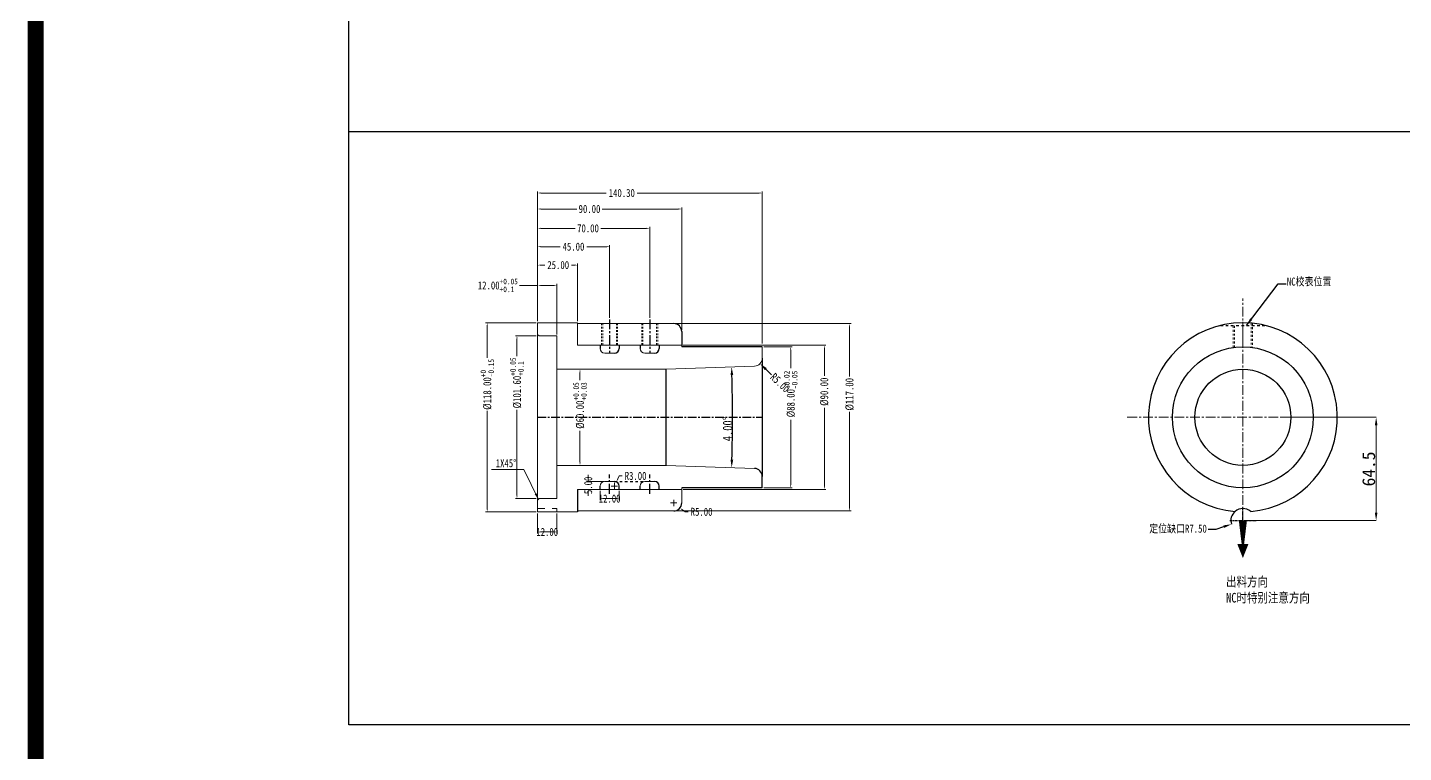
# Model space of a CAD drawing. Header units: millimetres. Extents: x 97 to 1722, y -6063 to 1553.
# Drawn here: x 97 to 957, y 647 to 1100 of the extents above; entities that cross this region are included whole.
import ezdxf

# ---------------------------------------------------------------- set-up
doc = ezdxf.new("R2010")
doc.units = ezdxf.units.MM
doc.header["$LTSCALE"] = 16.335
doc.header["$PDMODE"] = 3
doc.header["$PDSIZE"] = 0.3125
doc.linetypes.add('CENTER', pattern=[0.6, 0.375, -0.075, 0.075, -0.075])
doc.linetypes.add('HIDDEN', pattern=[0.2, 0.1, -0.1])
doc.layers.get('0').update_dxf_attribs({"linetype": 'CONTINUOUS'})
doc.layers.get('Defpoints').update_dxf_attribs({"linetype": 'CONTINUOUS'})
for name, color, linetype, lineweight in [('cool', 153, 'HIDDEN', 9), ('dim', 82, 'CONTINUOUS', 9), ('moldbase', 7, 'CONTINUOUS', 20), ('screw', 33, 'CONTINUOUS', 13)]:
    doc.layers.add(name, color=color, linetype=linetype, lineweight=lineweight)
doc.layers.add('DEFAULT_2', color=8, linetype='HIDDEN')
doc.styles.get("Standard").update_dxf_attribs({"font": 'txt', "width": 0.8})
doc.styles.add('字体', font='SimSun.ttf', dxfattribs={"height": 8})
doc.dimstyles.new('ISO-25', dxfattribs={"dimscale": 0, "dimtxt": 4, "dimasz": 3.5, "dimexe": 0.8, "dimexo": 0, "dimgap": 0.6, "dimtad": 1, "dimtoh": 1, "dimdec": 1, "dimdsep": 46, "dimtxsty": '字体', "dimcen": 1, "dimclrd": 4, "dimclre": 4, "dimclrt": 4, "dimadec": 0, "dimazin": 0, "dimtfac": 1, "dimtdec": 1, "dimtofl": 0, "dimtmove": 0, "dimatfit": 0, "dimfxl": 0, "dimlwd": 13, "dimlwe": 13, "dimarcsym": 0})
doc.dimstyles.new('mold', dxfattribs={"dimtxt": 6, "dimasz": 5, "dimexe": 0, "dimexo": 0, "dimgap": 0, "dimtad": 1, "dimzin": 1, "dimtxsty": 'Standard', "dimcen": 0, "dimclrd": 4, "dimclre": 4, "dimclrt": 6, "dimazin": 0, "dimtfac": 1, "dimtofl": 0, "dimtmove": 0, "dimatfit": 3, "dimfxl": 0, "dimarcsym": 0})
doc.dimstyles.get("Standard").update_dxf_attribs({"dimtxt": 0.15625, "dimasz": 0.1875, "dimexe": 0.125, "dimexo": 0.0625, "dimtad": 0, "dimtih": 1, "dimtoh": 1, "dimdsep": 46, "dimtxsty": 'Standard', "dimcen": 0.09, "dimadec": 0, "dimazin": 0, "dimtp": 0.01, "dimtm": 0.01, "dimtfac": 1, "dimtofl": 0, "dimtmove": 0, "dimatfit": 3, "dimfxl": 0, "dimtolj": 1, "dimarcsym": 0})
doc.dimstyles.new('STANDARD$0', dxfattribs={"dimscale": 2, "dimtxt": 3, "dimasz": 3, "dimexe": 1.25, "dimexo": 0.625, "dimgap": 0.5, "dimtad": 0, "dimdsep": 46, "dimlunit": 6, "dimtxsty": 'Standard', "dimblk": 'CLOSEDBLANK', "dimcen": 0, "dimclrt": 2, "dimazin": 2, "dimtfac": 2, "dimtmove": 1, "dimatfit": 3, "dimfxl": 0, "dimtolj": 1, "dimtzin": 0, "dimarcsym": 0})

# ---------------------------------------------------------------- blocks, each defined once
blk = doc.blocks.new('*D51')
at = {"color": 4, "lineweight": 13, "ltscale": 0.5}
for p, q in [((881, 856.77), (940.11, 856.77)), ((940.11, 797.27), (940.11, 851.77)), ((859.57, 792.27), (940.11, 792.27))]:
    blk.add_line(p, q, dxfattribs=at)
at = {"color": 4, "ltscale": 0.5}
for points in [[(939.28, 851.77), (940.94, 851.77), (940.11, 856.77)], [(939.28, 797.27), (940.94, 797.27), (940.11, 792.27)]]:
    blk.add_solid(points, dxfattribs=at)
at = {"layer": 'Defpoints', "color": 0, "ltscale": 0.5}
for p in [(881, 856.77), (940.11, 856.77), (859.57, 792.27)]:
    blk.add_point(p, dxfattribs=at)
at = {"color": 4, "ltscale": 0.5, "insert": (935.51, 824.52), "char_height": 8, "attachment_point": 5, "rotation": 90, "style": '字体'}
blk.add_mtext('64.5', dxfattribs=at)
blk = doc.blocks.new('*D26')
at = {"color": 6, "lineweight": -2}
for p, q in [((835.16, 786.98), (840.16, 786.98)), ((840.16, 786.98), (844.93, 788.49))]:
    blk.add_line(p, q, dxfattribs=at)
blk.add_arc((856.84, 792.27), 7.5, 130.51757, 197.60936, dxfattribs=at)
at = {"color": 6}
blk.add_solid([(844.68, 789.29), (845.18, 787.7), (849.7, 790)], dxfattribs=at)
at = {"layer": 'Defpoints', "color": 0}
for p in [(856.84, 792.27), (849.7, 790)]:
    blk.add_point(p, dxfattribs=at)
at = {"color": 3, "insert": (816.3, 786.98), "char_height": 5, "attachment_point": 5}
blk.add_mtext('\\A1;{\\fSimSun|b0|i0|c134|p2;定位缺口}R7.50', dxfattribs=at)
blk = doc.blocks.new('*D52')
at = {"color": 1, "lineweight": 0}
for p, q in [((416.2, 796.77), (416.2, 784.18)), ((428.2, 796.77), (428.2, 784.18))]:
    blk.add_line(p, q, dxfattribs=at)
at = {"color": 0, "lineweight": 0}
blk.add_line((426.2, 785.18), (418.2, 785.18), dxfattribs=at)
at = {"color": 0}
for points in [[(418.2, 785.51), (418.2, 784.84), (416.2, 785.18)], [(426.2, 785.51), (426.2, 784.84), (428.2, 785.18)]]:
    blk.add_solid(points, dxfattribs=at)
at = {"layer": 'Defpoints', "color": 0}
for p in [(416.2, 797.77), (428.2, 797.77), (416.2, 785.18)]:
    blk.add_point(p, dxfattribs=at)
at = {"color": 0, "lineweight": 0, "insert": (422.2, 785.18), "char_height": 5, "attachment_point": 5}
blk.add_mtext('\\A1;12.00', dxfattribs=at)
blk = doc.blocks.new('*D40')
at = {"color": 1, "lineweight": 0}
for p, q in [((415.2, 907.57), (402.29, 907.57)), ((415.2, 805.97), (402.29, 805.97))]:
    blk.add_line(p, q, dxfattribs=at)
at = {"color": 0, "lineweight": 0}
for p, q in [((403.29, 905.57), (403.29, 895.02)), ((403.29, 807.97), (403.29, 861.42))]:
    blk.add_line(p, q, dxfattribs=at)
at = {"color": 0}
for points in [[(402.96, 905.57), (403.62, 905.57), (403.29, 907.57)], [(402.96, 807.97), (403.62, 807.97), (403.29, 805.97)]]:
    blk.add_solid(points, dxfattribs=at)
at = {"layer": 'Defpoints', "color": 0}
for p in [(416.2, 907.57), (403.29, 805.97), (416.2, 805.97)]:
    blk.add_point(p, dxfattribs=at)
at = {"color": 0, "lineweight": 0, "insert": (403.29, 878.22), "char_height": 5, "attachment_point": 5, "rotation": 90}
blk.add_mtext('\\A1;%%C101.60{\\H0.7x;\\S+0.05^ +0.1;}', dxfattribs=at)
blk = doc.blocks.new('*D41')
at = {"color": 0, "lineweight": 0}
for p, q in [((416.2, 939.14), (404.83, 939.14)), ((426.2, 939.14), (418.2, 939.14))]:
    blk.add_line(p, q, dxfattribs=at)
at = {"color": 1, "lineweight": 0}
for p, q in [((416.2, 916.77), (416.2, 940.14)), ((428.2, 908.57), (428.2, 940.14))]:
    blk.add_line(p, q, dxfattribs=at)
at = {"color": 0}
for points in [[(418.2, 939.48), (418.2, 938.81), (416.2, 939.14)], [(426.2, 939.48), (426.2, 938.81), (428.2, 939.14)]]:
    blk.add_solid(points, dxfattribs=at)
at = {"layer": 'Defpoints', "color": 0}
for p in [(428.2, 939.14), (416.2, 915.77), (428.2, 907.57)]:
    blk.add_point(p, dxfattribs=at)
at = {"color": 0, "lineweight": 0, "insert": (391.36, 939.14), "char_height": 5, "attachment_point": 5}
blk.add_mtext('\\A1;12.00{\\H0.7x;\\S+0.05^ +0.1;}', dxfattribs=at)
blk = doc.blocks.new('*D42')
at = {"color": 1, "lineweight": 0}
for p, q in [((416.2, 916.77), (416.2, 975.77)), ((486.2, 918.85), (486.2, 975.77))]:
    blk.add_line(p, q, dxfattribs=at)
at = {"color": 0, "lineweight": 0}
for p, q in [((418.2, 974.77), (439.68, 974.77)), ((484.2, 974.77), (455.68, 974.77))]:
    blk.add_line(p, q, dxfattribs=at)
at = {"color": 0}
for points in [[(418.2, 975.1), (418.2, 974.44), (416.2, 974.77)], [(484.2, 975.1), (484.2, 974.44), (486.2, 974.77)]]:
    blk.add_solid(points, dxfattribs=at)
at = {"layer": 'Defpoints', "color": 0}
for p in [(486.2, 974.77), (416.2, 915.77), (486.2, 917.85)]:
    blk.add_point(p, dxfattribs=at)
at = {"color": 0, "lineweight": 0, "insert": (447.68, 974.77), "char_height": 5, "attachment_point": 5}
blk.add_mtext('\\A1;70.00', dxfattribs=at)
blk = doc.blocks.new('*D43')
at = {"color": 1, "lineweight": 0}
for p, q in [((415.2, 915.77), (383.7, 915.77)), ((415.2, 797.77), (383.7, 797.77))]:
    blk.add_line(p, q, dxfattribs=at)
at = {"color": 0, "lineweight": 0}
for p, q in [((384.7, 913.77), (384.7, 893.89)), ((384.7, 799.77), (384.7, 860.76))]:
    blk.add_line(p, q, dxfattribs=at)
at = {"color": 0}
for points in [[(384.36, 913.77), (385.03, 913.77), (384.7, 915.77)], [(384.36, 799.77), (385.03, 799.77), (384.7, 797.77)]]:
    blk.add_solid(points, dxfattribs=at)
at = {"layer": 'Defpoints', "color": 0}
for p in [(416.2, 915.77), (384.7, 797.77), (416.2, 797.77)]:
    blk.add_point(p, dxfattribs=at)
at = {"color": 0, "lineweight": 0, "insert": (384.7, 877.33), "char_height": 5, "attachment_point": 5, "rotation": 90}
blk.add_mtext('\\A1;%%C118.00{\\H0.7x;\\S+0^ -0.15;}', dxfattribs=at)
blk = doc.blocks.new('*D44')
at = {"color": 1, "lineweight": 0}
for p, q in [((429.2, 886.77), (443.67, 886.77)), ((429.2, 826.77), (443.67, 826.77))]:
    blk.add_line(p, q, dxfattribs=at)
at = {"color": 0, "lineweight": 0}
for p, q in [((442.67, 884.77), (442.67, 879.92)), ((442.67, 828.77), (442.67, 848.32))]:
    blk.add_line(p, q, dxfattribs=at)
at = {"color": 0}
for points in [[(442.33, 884.77), (443, 884.77), (442.67, 886.77)], [(442.33, 828.77), (443, 828.77), (442.67, 826.77)]]:
    blk.add_solid(points, dxfattribs=at)
at = {"layer": 'Defpoints', "color": 0}
for p in [(428.2, 886.77), (428.2, 826.77), (442.67, 826.77)]:
    blk.add_point(p, dxfattribs=at)
at = {"color": 0, "lineweight": 0, "insert": (442.67, 864.12), "char_height": 5, "attachment_point": 5, "rotation": 90}
blk.add_mtext('\\A1;%%C60.00{\\H0.7x;\\S+0.05^ +0.03;}', dxfattribs=at)
blk = doc.blocks.new('*D45')
at = {"color": 1, "lineweight": 0}
for p, q in [((455.2, 810.77), (455.2, 805)), ((467.2, 810.77), (467.2, 805))]:
    blk.add_line(p, q, dxfattribs=at)
at = {"color": 0, "lineweight": 0}
blk.add_line((457.2, 806), (465.2, 806), dxfattribs=at)
at = {"color": 0}
for points in [[(457.2, 806.34), (457.2, 805.67), (455.2, 806)], [(465.2, 806.34), (465.2, 805.67), (467.2, 806)]]:
    blk.add_solid(points, dxfattribs=at)
at = {"layer": 'Defpoints', "color": 0}
for p in [(455.2, 811.77), (467.2, 811.77), (467.2, 806)]:
    blk.add_point(p, dxfattribs=at)
at = {"color": 0, "lineweight": 0, "insert": (461.2, 806), "char_height": 5, "attachment_point": 5}
blk.add_mtext('\\A1;12.00', dxfattribs=at)
blk = doc.blocks.new('*D46')
at = {"color": 0, "lineweight": 0}
for p, q in [((467.08, 820.15), (466.26, 818.33)), ((469.08, 820.15), (467.08, 820.15))]:
    blk.add_line(p, q, dxfattribs=at)
at = {"color": 1, "lineweight": 0}
for p, q in [((462.2, 813.77), (466.2, 813.77)), ((464.2, 811.77), (464.2, 815.77))]:
    blk.add_line(p, q, dxfattribs=at)
at = {"color": 0}
blk.add_solid([(465.95, 818.47), (466.56, 818.19), (465.44, 816.51)], dxfattribs=at)
at = {"layer": 'Defpoints', "color": 0}
for p in [(464.2, 813.77), (465.44, 816.51)]:
    blk.add_point(p, dxfattribs=at)
at = {"color": 0, "lineweight": 0, "insert": (477.41, 820.15), "char_height": 5, "attachment_point": 5}
blk.add_mtext('\\A1;R3.00', dxfattribs=at)
blk = doc.blocks.new('*D61')
at = {"color": 1, "lineweight": 0}
for p, q in [((416.2, 916.77), (416.2, 952.81)), ((441.2, 916.77), (441.2, 952.81))]:
    blk.add_line(p, q, dxfattribs=at)
at = {"color": 0, "lineweight": 0}
for p, q in [((418.2, 951.81), (420.73, 951.81)), ((439.2, 951.81), (437.4, 951.81))]:
    blk.add_line(p, q, dxfattribs=at)
at = {"color": 0}
for points in [[(418.2, 952.14), (418.2, 951.48), (416.2, 951.81)], [(439.2, 952.14), (439.2, 951.48), (441.2, 951.81)]]:
    blk.add_solid(points, dxfattribs=at)
at = {"layer": 'Defpoints', "color": 0}
for p in [(416.2, 951.81), (416.2, 915.77), (441.2, 915.77)]:
    blk.add_point(p, dxfattribs=at)
at = {"color": 0, "lineweight": 0, "insert": (429.06, 951.81), "char_height": 5, "attachment_point": 5}
blk.add_mtext('\\A1;25.00', dxfattribs=at)
blk = doc.blocks.new('*D62')
at = {"color": 1, "lineweight": 0}
for p, q in [((416.2, 932.46), (416.2, 964.31)), ((461.2, 918.85), (461.2, 964.31))]:
    blk.add_line(p, q, dxfattribs=at)
at = {"color": 0, "lineweight": 0}
for p, q in [((418.2, 963.31), (430.27, 963.31)), ((459.2, 963.31), (446.94, 963.31))]:
    blk.add_line(p, q, dxfattribs=at)
at = {"color": 0}
for points in [[(418.2, 963.64), (418.2, 962.97), (416.2, 963.31)], [(459.2, 963.64), (459.2, 962.97), (461.2, 963.31)]]:
    blk.add_solid(points, dxfattribs=at)
at = {"layer": 'Defpoints', "color": 0}
for p in [(416.2, 963.31), (416.2, 931.46), (461.2, 917.85)]:
    blk.add_point(p, dxfattribs=at)
at = {"color": 0, "lineweight": 0, "insert": (438.6, 963.31), "char_height": 5, "attachment_point": 5}
blk.add_mtext('\\A1;45.00', dxfattribs=at)
blk = doc.blocks.new('*D63')
at = {"color": 1, "lineweight": 0}
for p, q in [((502.2, 915.27), (612.13, 915.27)), ((502.2, 798.27), (612.13, 798.27))]:
    blk.add_line(p, q, dxfattribs=at)
at = {"color": 0, "lineweight": 0}
for p, q in [((611.13, 913.27), (611.13, 882.16)), ((611.13, 800.27), (611.13, 860.16))]:
    blk.add_line(p, q, dxfattribs=at)
at = {"color": 0}
for points in [[(610.8, 913.27), (611.47, 913.27), (611.13, 915.27)], [(610.8, 800.27), (611.47, 800.27), (611.13, 798.27)]]:
    blk.add_solid(points, dxfattribs=at)
at = {"layer": 'Defpoints', "color": 0}
for p in [(501.2, 915.27), (501.2, 798.27), (611.13, 798.27)]:
    blk.add_point(p, dxfattribs=at)
at = {"color": 0, "lineweight": 0, "insert": (611.13, 871.16), "char_height": 5, "attachment_point": 5, "rotation": 90}
blk.add_mtext('\\A1;%%c117.00', dxfattribs=at)
blk = doc.blocks.new('*D47')
at = {"color": 1, "lineweight": 0}
for p, q in [((457.78, 816.77), (446.81, 816.77)), ((457.78, 811.77), (446.81, 811.77))]:
    blk.add_line(p, q, dxfattribs=at)
at = {"color": 0, "lineweight": 0}
for p, q in [((447.81, 818.77), (447.81, 820.77)), ((447.81, 809.77), (447.81, 807.77))]:
    blk.add_line(p, q, dxfattribs=at)
at = {"color": 0}
for points in [[(447.47, 818.77), (448.14, 818.77), (447.81, 816.77)], [(447.47, 809.77), (448.14, 809.77), (447.81, 811.77)]]:
    blk.add_solid(points, dxfattribs=at)
at = {"layer": 'Defpoints', "color": 0}
for p in [(458.78, 816.77), (447.81, 811.77), (458.78, 811.77)]:
    blk.add_point(p, dxfattribs=at)
at = {"color": 0, "lineweight": 0, "insert": (447.81, 814.27), "char_height": 5, "attachment_point": 5, "rotation": 90}
blk.add_mtext('\\A1;5.00', dxfattribs=at)
blk = doc.blocks.new('*D64')
at = {"color": 1, "lineweight": 0}
for p, q in [((499.2, 803.27), (503.2, 803.27)), ((501.2, 801.27), (501.2, 805.27))]:
    blk.add_line(p, q, dxfattribs=at)
at = {"color": 0, "lineweight": 0}
for p, q in [((508.3, 797.73), (506.72, 798.96)), ((510.3, 797.73), (508.3, 797.73))]:
    blk.add_line(p, q, dxfattribs=at)
at = {"color": 0}
blk.add_solid([(506.92, 799.23), (506.51, 798.7), (505.14, 800.2)], dxfattribs=at)
at = {"layer": 'Defpoints', "color": 0}
for p in [(501.2, 803.27), (505.14, 800.2)]:
    blk.add_point(p, dxfattribs=at)
at = {"color": 0, "lineweight": 0, "insert": (518.63, 797.73), "char_height": 5, "attachment_point": 5}
blk.add_mtext('\\A1;R5.00', dxfattribs=at)
blk = doc.blocks.new('*D48')
at = {"color": 1, "lineweight": 0}
for p, q in [((557.5, 900.77), (575.32, 900.77)), ((557.5, 812.77), (575.32, 812.77))]:
    blk.add_line(p, q, dxfattribs=at)
at = {"color": 0, "lineweight": 0}
for p, q in [((574.32, 898.77), (574.32, 887.45)), ((574.32, 814.77), (574.32, 855.18))]:
    blk.add_line(p, q, dxfattribs=at)
at = {"color": 0}
for points in [[(573.99, 898.77), (574.66, 898.77), (574.32, 900.77)], [(573.99, 814.77), (574.66, 814.77), (574.32, 812.77)]]:
    blk.add_solid(points, dxfattribs=at)
at = {"layer": 'Defpoints', "color": 0}
for p in [(556.5, 900.77), (556.5, 812.77), (574.32, 812.77)]:
    blk.add_point(p, dxfattribs=at)
at = {"color": 0, "lineweight": 0, "insert": (574.32, 871.32), "char_height": 5, "attachment_point": 5, "rotation": 90}
blk.add_mtext('\\A1;%%C88.00{\\H0.7x;\\S-0.02^ -0.05;}', dxfattribs=at)
blk = doc.blocks.new('*D49')
at = {"color": 1, "lineweight": 0}
for p, q in [((416.2, 916.77), (416.2, 997.83)), ((556.5, 902.77), (556.5, 997.83))]:
    blk.add_line(p, q, dxfattribs=at)
at = {"color": 0, "lineweight": 0}
for p, q in [((418.2, 996.83), (459.12, 996.83)), ((554.5, 996.83), (478.46, 996.83))]:
    blk.add_line(p, q, dxfattribs=at)
at = {"color": 0}
for points in [[(418.2, 997.16), (418.2, 996.5), (416.2, 996.83)], [(554.5, 997.16), (554.5, 996.5), (556.5, 996.83)]]:
    blk.add_solid(points, dxfattribs=at)
at = {"layer": 'Defpoints', "color": 0}
for p in [(556.5, 996.83), (416.2, 915.77), (556.5, 901.77)]:
    blk.add_point(p, dxfattribs=at)
at = {"color": 0, "lineweight": 0, "insert": (468.79, 996.83), "char_height": 5, "attachment_point": 5}
blk.add_mtext('\\A1;140.30', dxfattribs=at)
blk = doc.blocks.new('*D50')
at = {"color": 1, "lineweight": 0}
for p, q in [((507.2, 901.77), (596.36, 901.77)), ((507.2, 811.77), (596.36, 811.77))]:
    blk.add_line(p, q, dxfattribs=at)
at = {"color": 0, "lineweight": 0}
for p, q in [((595.36, 899.77), (595.36, 882.74)), ((595.36, 813.77), (595.36, 862.74))]:
    blk.add_line(p, q, dxfattribs=at)
at = {"color": 0}
for points in [[(595.03, 899.77), (595.7, 899.77), (595.36, 901.77)], [(595.03, 813.77), (595.7, 813.77), (595.36, 811.77)]]:
    blk.add_solid(points, dxfattribs=at)
at = {"layer": 'Defpoints', "color": 0}
for p in [(506.2, 901.77), (506.2, 811.77), (595.36, 811.77)]:
    blk.add_point(p, dxfattribs=at)
at = {"color": 0, "lineweight": 0, "insert": (595.36, 872.74), "char_height": 5, "attachment_point": 5, "rotation": 90}
blk.add_mtext('\\A1;%%c90.00', dxfattribs=at)
blk = doc.blocks.new('*D65')
at = {"color": 1, "lineweight": 0}
for p, q in [((416.2, 978.93), (416.2, 987.84)), ((506.2, 911.27), (506.2, 987.84))]:
    blk.add_line(p, q, dxfattribs=at)
at = {"color": 0, "lineweight": 0}
for p, q in [((418.2, 986.84), (440.61, 986.84)), ((504.2, 986.84), (456.61, 986.84))]:
    blk.add_line(p, q, dxfattribs=at)
at = {"color": 0}
for points in [[(418.2, 987.17), (418.2, 986.51), (416.2, 986.84)], [(504.2, 987.17), (504.2, 986.51), (506.2, 986.84)]]:
    blk.add_solid(points, dxfattribs=at)
at = {"layer": 'Defpoints', "color": 0}
for p in [(416.2, 986.84), (416.2, 977.93), (506.2, 910.27)]:
    blk.add_point(p, dxfattribs=at)
at = {"color": 0, "lineweight": 0, "insert": (448.61, 986.84), "char_height": 5, "attachment_point": 5}
blk.add_mtext('\\A1;90.00', dxfattribs=at)
blk = doc.blocks.new('*D66')
at = {"color": 4, "linetype": 'Continuous', "lineweight": -2}
blk.add_arc((-362.59, 856.77), 900.56, 358.31811, 1.68189, dxfattribs=at)
at = {"color": 4}
for points in [[(536.75, 883.18), (538.42, 883.23), (537.42, 888.2)], [(538.42, 830.31), (536.75, 830.37), (537.42, 825.34)]]:
    blk.add_solid(points, dxfattribs=at)
at = {"layer": 'Defpoints', "color": 0}
for p in [(496.5, 886.77), (551.68, 888.7), (537.91, 867.25), (496.5, 826.77), (551.68, 824.85)]:
    blk.add_point(p, dxfattribs=at)
at = {"color": 6, "insert": (534.94, 849.56), "char_height": 6, "attachment_point": 5, "rotation": 89.53983}
blk.add_mtext('4.00°', dxfattribs=at)
blk = doc.blocks.new('*D100')
at = {"color": 4, "lineweight": -2}
blk.add_line((562.4, 883.39), (558.77, 886.83), dxfattribs=at)
at = {"color": 4}
blk.add_solid([(559.34, 887.43), (558.2, 886.22), (555.14, 890.26)], dxfattribs=at)
at = {"layer": 'Defpoints', "color": 0}
for p in [(551.5, 893.7), (555.14, 890.26)]:
    blk.add_point(p, dxfattribs=at)
at = {"color": 6, "insert": (567.73, 878.35), "char_height": 5, "attachment_point": 5, "rotation": 316.60985}
blk.add_mtext('\\A1;R5.00', dxfattribs=at)

msp = doc.modelspace()

# ---------------------------------------------------------------- linework, layer by layer
at = {"ltscale": 0.5}
for p, q in [((298.132, 1035.152), (986.902, 1035.152)), ((556.502, 812.773), (556.502, 819.849))]:
    msp.add_line(p, q, dxfattribs=at)
at = {"color": 1, "linetype": 'CENTER', "lineweight": 0}
for p, q in [((856.844, 782.493), (856.844, 931.054)), ((784.639, 856.773), (929.048, 856.773))]:
    msp.add_line(p, q, dxfattribs=at)
at = {"lineweight": 0}
for p, q in [((416.202, 915.773), (441.202, 915.773)), ((416.202, 915.773), (416.202, 908.573)), ((441.202, 915.773), (441.202, 901.773)), ((441.202, 915.273), (522.202, 915.273)), ((416.202, 908.573), (417.202, 907.573)), ((416.202, 908.573), (416.202, 804.973)), ((428.202, 907.573), (417.202, 907.573)), ((428.202, 907.573), (428.202, 886.773)), ((441.202, 901.773), (506.202, 901.773)), ((458.202, 896.773), (464.202, 896.773)), ((483.202, 896.773), (489.202, 896.773)), ((556.502, 900.773), (556.502, 893.697)), ((428.202, 886.773), (428.202, 826.773)), ((428.202, 886.773), (496.502, 886.773)), ((496.502, 886.773), (551.677, 888.7)), ((428.202, 805.973), (428.202, 826.773)), ((428.202, 826.773), (496.502, 826.773)), ((496.502, 826.773), (551.677, 824.846)), ((458.202, 816.773), (464.202, 816.773)), ((483.202, 816.773), (489.202, 816.773)), ((441.202, 811.773), (506.202, 811.773)), ((506.202, 812.773), (506.202, 803.273)), ((417.202, 805.973), (416.202, 804.973)), ((416.202, 804.973), (416.202, 797.773)), ((428.202, 805.973), (417.202, 805.973)), ((416.202, 797.773), (441.202, 797.773)), ((441.202, 798.273), (501.202, 798.273))]:
    msp.add_line(p, q, dxfattribs=at)
at = {"color": 1, "linetype": 'CENTER'}
for p, q in [((461.202, 917.855), (461.202, 896.773)), ((486.202, 917.855), (486.202, 896.773)), ((461.202, 809.028), (461.202, 821.004)), ((486.202, 809.028), (486.202, 821.004))]:
    msp.add_line(p, q, dxfattribs=at)
for p, q in [((506.202, 910.273), (506.202, 900.773)), ((455.202, 901.773), (455.202, 899.773)), ((467.202, 901.773), (467.202, 899.773)), ((480.202, 901.773), (480.202, 899.773)), ((492.202, 901.773), (492.202, 899.773)), ((556.502, 900.773), (506.202, 900.773)), ((496.502, 826.773), (496.502, 886.773)), ((556.502, 893.697), (556.502, 819.849)), ((441.202, 811.773), (441.202, 797.773)), ((455.202, 811.773), (455.202, 813.773)), ((467.202, 811.773), (467.202, 813.773)), ((480.202, 811.773), (480.202, 813.773)), ((492.202, 811.773), (492.202, 813.773)), ((556.502, 812.773), (506.202, 812.773))]:
    msp.add_line(p, q)
at = {"color": 1, "linetype": 'CENTER', "ltscale": 0.870768}
msp.add_line((416.202, 856.773), (556.502, 856.773), dxfattribs=at)
at = {"color": 1, "linetype": 'CENTER', "ltscale": 0.3}
for p, q in [((856.844, 784.023), (856.844, 800.523)), ((848.594, 792.273), (865.094, 792.273))]:
    msp.add_line(p, q, dxfattribs=at)
at = {"color": 3, "const_width": 10}
msp.add_lwpolyline([(102.476, 1547.832), (1717.02, 1547.832), (1717.02, -6057.882), (102.476, -6057.882)], close=True, dxfattribs=at)
msp.add_lwpolyline([(298.132, 1364.778), (1511.423, 1364.778), (1511.423, 664.739), (298.132, 664.739)], close=True)
msp.add_lwpolyline([(856.844, 768.869, 0, 7.027, 0), (856.844, 777.735, 1.562, 5.075, -0.0000107), (856.844, 792.273, 5.075, 5.075, -0.0207624)], format="xyseb")
at = {"ltscale": 0.5}
for radius in [44, 30]:
    msp.add_circle((856.844, 856.773), radius, dxfattribs=at)
for centre, radius, start, end in [((501.202, 910.273), 5, 0, 90), ((464.202, 899.773), 3, 270, 0), ((489.202, 899.773), 3, 270, 0), ((464.202, 813.773), 3, 0, 90), ((489.202, 813.773), 3, 0, 90), ((501.202, 803.273), 5, 270, 0)]:
    msp.add_arc(centre, radius, start, end)
for centre, radius, start, end in [((856.844, 856.773), 59, 274.737254, 265.26274), ((551.502, 819.849), 5, 0, 88), ((856.844, 792.273), 7.5, 49.312241, 130.687754)]:
    msp.add_arc(centre, radius, start, end, dxfattribs=at)
at = {"lineweight": 0}
for centre, radius, start, end in [((458.202, 899.773), 3, 180, 270), ((483.202, 899.773), 3, 180, 270), ((551.502, 893.697), 5, 272, 0), ((458.202, 813.773), 3, 90, 180), ((483.202, 813.773), 3, 90, 180)]:
    msp.add_arc(centre, radius, start, end, dxfattribs=at)
at = {"layer": 'cool', "color": 1, "linetype": 'CENTER', "ltscale": 0.621977}
msp.add_line((856.844, 916.482), (856.844, 901.287), dxfattribs=at)
at = {"layer": 'DEFAULT_2', "color": 8, "linetype": 'HIDDEN'}
for p, q in [((842.844, 914.088), (870.844, 914.088)), ((464.202, 816.773), (483.202, 816.773))]:
    msp.add_line(p, q, dxfattribs=at)
at = {"layer": 'moldbase', "color": 8, "linetype": 'HIDDEN', "ltscale": 2.798898}
for p, q in [((416.202, 799.773), (428.202, 799.773)), ((428.202, 799.773), (428.202, 797.773))]:
    msp.add_line(p, q, dxfattribs=at)
at = {"layer": 'screw', "color": 92, "linetype": 'HIDDEN', "ltscale": 0.621977}
for p, q in [((456.202, 915.273), (456.202, 901.773)), ((466.202, 915.273), (466.202, 901.773)), ((481.202, 915.273), (481.202, 901.773)), ((491.202, 915.273), (491.202, 901.773))]:
    msp.add_line(p, q, dxfattribs=at)
at = {"layer": 'screw', "linetype": 'HIDDEN', "ltscale": 0.621977}
for p, q in [((456.952, 915.273), (456.952, 901.773)), ((465.452, 915.273), (465.452, 901.773)), ((481.952, 915.273), (481.952, 901.773)), ((490.452, 915.273), (490.452, 901.773))]:
    msp.add_line(p, q, dxfattribs=at)
at = {"layer": 'screw', "color": 92, "linetype": 'HIDDEN', "ltscale": 0.746373}
for p, q in [((850.844, 913.872), (850.844, 900.404)), ((862.844, 915.491), (862.844, 900.404))]:
    msp.add_line(p, q, dxfattribs=at)
at = {"layer": 'screw', "linetype": 'HIDDEN', "ltscale": 0.746373}
for p, q in [((851.594, 913.872), (851.594, 900.491)), ((862.094, 915.557), (862.094, 900.491))]:
    msp.add_line(p, q, dxfattribs=at)
at = {"layer": 'screw', "color": 1, "linetype": 'CENTER', "ltscale": 0.466483}
msp.add_line((856.844, 913.872), (856.844, 903.32), dxfattribs=at)

# ---------------------------------------------------------------- texts
at = {"attachment_point": 1}
for s, insert, char_height, width in [('{\\fSimSun|b0|i0|c134|p2;1X45%%D}', (390.034, 830.616), 5, 18.00079), ('{\\fSimSun|b0|i0|c134|p2;出料方向\\P\\C6;NC时特别注意方向}', (846.329, 757.122), 6, 97.10809)]:
    msp.add_mtext(s, dxfattribs=dict(at, insert=insert, char_height=char_height, width=width))
at = {"layer": 'dim', "insert": (884.335, 941.249), "char_height": 5, "attachment_point": 4}
msp.add_mtext('\\A1;NC{\\fSimSun|b0|i0|c134|p2;校表位置}', dxfattribs=at)

# ---------------------------------------------------------------- dimensions: what is measured, and where the dimension line sits
at = {"lineweight": 0}
for base, p1, p2, override, picture, middle in [((556.502, 996.832), (416.202, 915.773), (556.502, 901.771), {"dimscale": 1, "dimtxt": 5, "dimasz": 2, "dimexe": 1, "dimexo": 1, "dimgap": 1, "dimzin": 0, "dimdsep": 0, "dimlunit": 2, "dimcen": 2, "dimclre": 1, "dimclrt": 0, "dimadec": 0, "dimazin": 0, "dimtfac": 1, "dimtofl": 0, "dimtmove": 0, "dimlwd": 0, "dimlwe": 0}, '*D49', (468.79, 996.832)), ((416.202, 986.841), (506.202, 910.273), (416.202, 977.935), {"dimscale": 1, "dimtxt": 5, "dimasz": 2, "dimexe": 1, "dimexo": 1, "dimgap": 1, "dimtih": 1, "dimtoh": 1, "dimzin": 0, "dimdsep": 0, "dimlunit": 2, "dimcen": 2, "dimclre": 1, "dimclrt": 0, "dimadec": 0, "dimazin": 0, "dimtfac": 1, "dimtofl": 0, "dimtmove": 0, "dimlwd": 0, "dimlwe": 0}, '*D65', (448.612, 986.841)), ((486.202, 974.77), (416.202, 915.773), (486.202, 917.855), {"dimscale": 1, "dimtxt": 5, "dimasz": 2, "dimexe": 1, "dimexo": 1, "dimgap": 1, "dimzin": 0, "dimdsep": 0, "dimlunit": 2, "dimcen": 2, "dimclre": 1, "dimclrt": 0, "dimadec": 0, "dimazin": 0, "dimtfac": 1, "dimtofl": 0, "dimtmove": 0, "dimlwd": 0, "dimlwe": 0}, '*D42', (447.676, 974.77)), ((416.202, 963.306), (461.202, 917.855), (416.202, 931.459), {"dimscale": 1, "dimtxt": 5, "dimasz": 2, "dimexe": 1, "dimexo": 1, "dimgap": 1, "dimzin": 0, "dimdsep": 0, "dimlunit": 2, "dimcen": 2, "dimclre": 1, "dimclrt": 0, "dimadec": 0, "dimazin": 0, "dimtfac": 1, "dimtofl": 0, "dimtmove": 0, "dimlwd": 0, "dimlwe": 0}, '*D62', (438.605, 963.306)), ((416.202, 951.811), (441.202, 915.773), (416.202, 915.773), {"dimscale": 1, "dimtxt": 5, "dimasz": 2, "dimexe": 1, "dimexo": 1, "dimgap": 1, "dimzin": 0, "dimdsep": 0, "dimlunit": 2, "dimcen": 2, "dimclre": 1, "dimclrt": 0, "dimadec": 0, "dimazin": 0, "dimtfac": 1, "dimtofl": 0, "dimtmove": 0, "dimlwd": 0, "dimlwe": 0}, '*D61', (429.063, 951.811)), ((467.202, 806.005), (455.202, 811.773), (467.202, 811.773), {"dimscale": 1, "dimtxt": 5, "dimasz": 2, "dimexe": 1, "dimexo": 1, "dimgap": 1, "dimzin": 0, "dimdsep": 0, "dimlunit": 2, "dimcen": 2, "dimclre": 1, "dimclrt": 0, "dimadec": 0, "dimazin": 0, "dimtfac": 1, "dimtofl": 0, "dimtmove": 0, "dimlwd": 0, "dimlwe": 0}, '*D45', (461.202, 806.005)), ((416.202, 785.176), (428.202, 797.773), (416.202, 797.773), {"dimscale": 1, "dimtxt": 5, "dimasz": 2, "dimexe": 1, "dimexo": 1, "dimgap": 1, "dimzin": 0, "dimdsep": 0, "dimlunit": 2, "dimcen": 2, "dimclre": 1, "dimclrt": 0, "dimadec": 0, "dimazin": 0, "dimtfac": 1, "dimtofl": 0, "dimtmove": 0, "dimlwd": 0, "dimlwe": 0}, '*D52', (422.202, 785.176))]:
    dim = msp.add_linear_dim(base=base, p1=p1, p2=p2, dimstyle='STANDARD$0', override=override, dxfattribs=at)
    dim.commit()
    dim.dimension.update_dxf_attribs({"geometry": picture, "text_midpoint": middle, "dimtype": 160})
dim = msp.add_linear_dim(base=(428.202, 939.144), p1=(416.202, 915.773), p2=(428.202, 907.573), text='<>{\\H0.7x;\\S+0.05^ +0.1;}', dimstyle='STANDARD$0', override={"dimscale": 1, "dimtxt": 5, "dimasz": 2, "dimexe": 1, "dimexo": 1, "dimgap": 1, "dimzin": 0, "dimdsep": 0, "dimlunit": 2, "dimcen": 2, "dimclre": 1, "dimclrt": 0, "dimadec": 0, "dimazin": 0, "dimtfac": 1, "dimtofl": 0, "dimtmove": 0, "dimlwd": 0, "dimlwe": 0}, dxfattribs=at)
dim.commit()
dim.dimension.update_dxf_attribs({"geometry": '*D41', "text_midpoint": (391.362, 939.144), "dimtype": 160})
for base, p1, p2, text, picture, middle in [((384.696, 797.773), (416.202, 915.773), (416.202, 797.773), '%%C<>{\\H0.7x;\\S+0^ -0.15;}', '*D43', (384.696, 877.325)), ((611.134, 798.273), (501.202, 915.273), (501.202, 798.273), '%%c<>', '*D63', (611.134, 871.155)), ((403.288, 805.973), (416.202, 907.573), (416.202, 805.973), '%%C<>{\\H0.7x;\\S+0.05^ +0.1;}', '*D40', (403.288, 878.221)), ((442.668, 826.773), (428.202, 886.773), (428.202, 826.773), '%%C<>{\\H0.7x;\\S+0.05^ +0.03;}', '*D44', (442.668, 864.119)), ((595.364, 811.773), (506.202, 901.773), (506.202, 811.773), '%%c<>', '*D50', (595.364, 872.745)), ((574.324, 812.773), (556.502, 900.773), (556.502, 812.773), '%%C<>{\\H0.7x;\\S-0.02^ -0.05;}', '*D48', (574.324, 871.316))]:
    dim = msp.add_linear_dim(base=base, p1=p1, p2=p2, angle=90, text=text, dimstyle='STANDARD$0', override={"dimscale": 1, "dimtxt": 5, "dimasz": 2, "dimexe": 1, "dimexo": 1, "dimgap": 1, "dimzin": 0, "dimdsep": 0, "dimlunit": 2, "dimcen": 2, "dimclre": 1, "dimclrt": 0, "dimadec": 0, "dimazin": 0, "dimtfac": 1, "dimtofl": 0, "dimtmove": 0, "dimlwd": 0, "dimlwe": 0}, dxfattribs=at)
    dim.commit()
    dim.dimension.update_dxf_attribs({"geometry": picture, "text_midpoint": middle, "dimtype": 160})
dim = msp.add_angular_dim_2l(base=(537.91, 867.251), line1=((496.502, 826.773), (551.677, 824.846)), line2=((496.502, 886.773), (551.677, 888.7)), dimstyle='mold', override={"dimtxt": 6, "dimasz": 5, "dimexe": 0, "dimexo": 0, "dimgap": 0, "dimdsep": 46, "dimclrd": 4, "dimclre": 4, "dimclrt": 6})
dim.commit()
dim.dimension.update_dxf_attribs({"geometry": '*D66', "text_midpoint": (537.942, 849.541), "dimtype": 162})
dim = msp.add_radius_dim(center=(551.502, 893.697), mpoint=(555.136, 890.262), dimstyle='Standard', override={"dimtxt": 5, "dimasz": 5, "dimexe": 0, "dimexo": 0, "dimgap": 0, "dimtih": 0, "dimtoh": 0, "dimzin": 0, "dimcen": 0, "dimclrd": 4, "dimclre": 4, "dimclrt": 6, "dimadec": 2, "dimtp": 0, "dimtm": 0, "dimtzin": 0})
dim.commit()
dim.dimension.update_dxf_attribs({"geometry": '*D100', "text_midpoint": (567.732, 878.355)})
at = {"ltscale": 0.5}
dim = msp.add_linear_dim(base=(940.109, 856.773), p1=(859.566, 792.273), p2=(881, 856.773), angle=90, dimstyle='ISO-25', override={"dimscale": 1, "dimtxt": 5, "dimasz": 5, "dimexe": 0, "dimfxl": 1.25}, dxfattribs=at)
dim.commit()
dim.dimension.update_dxf_attribs({"geometry": '*D51', "text_midpoint": (935.509, 824.523)})
at = {"lineweight": 0}
dim = msp.add_linear_dim(base=(447.806, 811.773), p1=(458.775, 816.773), p2=(458.775, 811.773), angle=90, dimstyle='STANDARD$0', override={"dimscale": 1, "dimtxt": 5, "dimasz": 2, "dimexe": 1, "dimexo": 1, "dimgap": 1, "dimzin": 0, "dimdsep": 0, "dimlunit": 2, "dimcen": 2, "dimclre": 1, "dimclrt": 0, "dimadec": 0, "dimazin": 0, "dimtfac": 1, "dimtofl": 0, "dimtmove": 0, "dimlwd": 0, "dimlwe": 0}, dxfattribs=at)
dim.commit()
dim.dimension.update_dxf_attribs({"geometry": '*D47', "text_midpoint": (447.806, 814.273), "dimtype": 160})
for center, mpoint, picture, middle in [((464.202, 813.773), (465.436, 816.508), '*D46', (477.414, 820.154)), ((501.202, 803.273), (505.143, 800.196), '*D64', (518.629, 797.734))]:
    dim = msp.add_radius_dim(center=center, mpoint=mpoint, dimstyle='Standard', override={"dimscale": 1, "dimtxt": 5, "dimasz": 2, "dimexe": 1, "dimexo": 1, "dimgap": 1, "dimtad": 0, "dimdec": 2, "dimzin": 0, "dimdsep": 0, "dimcen": 2, "dimclre": 1, "dimtp": 0, "dimtm": 0, "dimtdec": 2, "dimtzin": 0, "dimlwd": 0, "dimlwe": 0}, dxfattribs=at)
    dim.commit()
    dim.dimension.update_dxf_attribs({"geometry": picture, "text_midpoint": middle})
dim = msp.add_radius_dim(center=(856.844, 792.273), mpoint=(849.695, 790.004), text='{\\fSimSun|b0|i0|c134|p2;定位缺口}<>', dimstyle='Standard', override={"dimtxt": 5, "dimasz": 5, "dimexe": 0, "dimexo": 0, "dimgap": 0, "dimtad": 0, "dimzin": 0, "dimcen": 0, "dimclrd": 6, "dimclre": 6, "dimclrt": 3, "dimadec": 2, "dimtol": 0, "dimfxl": 1.25, "dimtzin": 0, "dimarcsym": 2})
dim.commit()
dim.dimension.update_dxf_attribs({"geometry": '*D26', "text_midpoint": (816.297, 786.979)})

# ---------------------------------------------------------------- leaders
msp.add_leader([(416.702, 805.473), (407.568, 824.119), (387.446, 824.119)], dimstyle='ISO-25', override={"dimscale": 1, "dimtxt": 4.5, "dimasz": 4, "dimexe": 0, "dimgap": 0, "dimtad": 0, "dimclrd": 256, "dimclre": 3, "dimclrt": 6})
at = {"layer": 'dim', "annotation_type": 0, "has_hookline": 1, "hookline_direction": 0, "text_width": 30.467}
msp.add_leader([(859.063, 914.088), (878.835, 940.132), (883.835, 940.132)], dimstyle='Standard', override={"dimtxt": 2.5, "dimasz": 5, "dimexe": 0, "dimexo": 0, "dimgap": 0.49975, "dimtad": 0, "dimzin": 0, "dimcen": 0, "dimadec": 2, "dimtol": 0, "dimtzin": 0}, dxfattribs=at)

doc.saveas('drawing.dxf')
